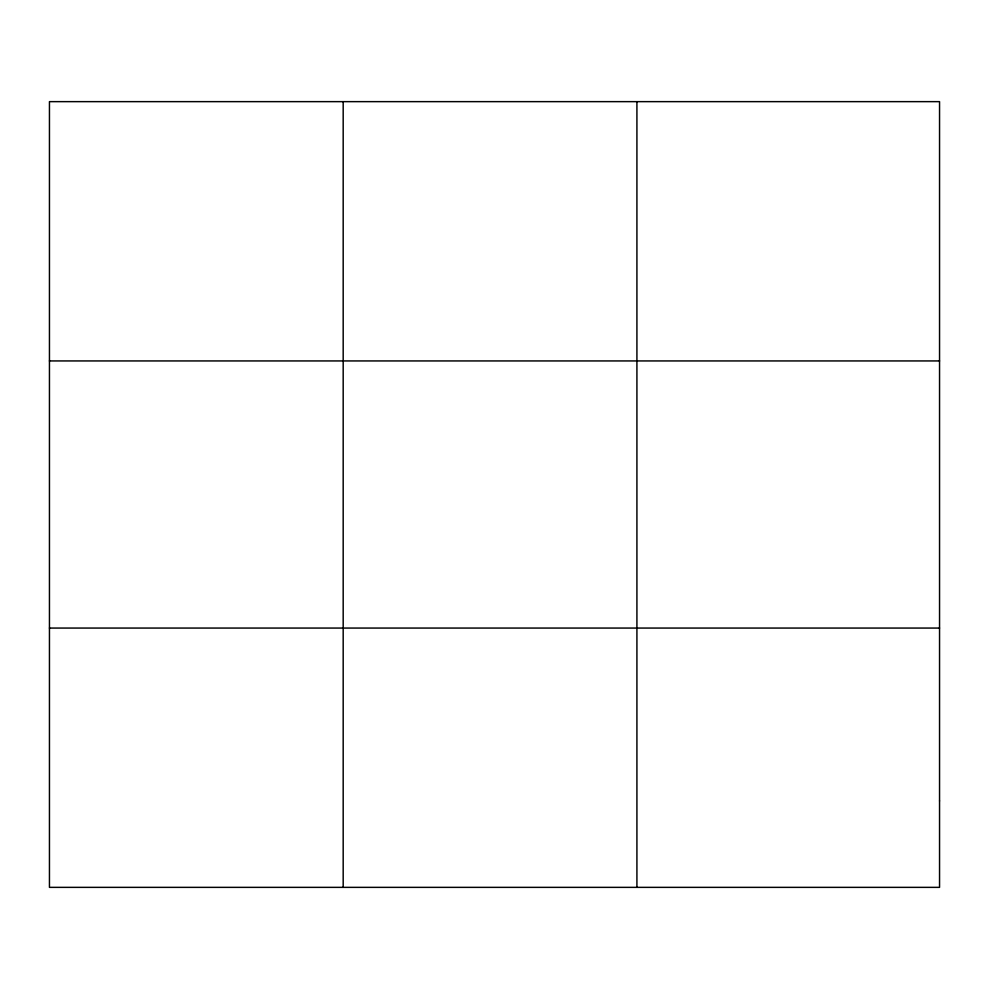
<?xml version="1.0" encoding="UTF-8"?>
<svg xmlns="http://www.w3.org/2000/svg" width="989" height="989" viewBox="0 0 989 989"><rect width="100%" height="100%" fill="white"/><g stroke="black" fill="none" stroke-linecap="round" stroke-linejoin="round"><path stroke-width="1.48" d="M343.183 887.356L343.183 101.644M636.916 887.356L636.916 101.644M49.45 360.936L939.55 360.936M49.45 628.064L939.55 628.064M939.55 800.929L939.55 887.356L49.45 887.356L49.45 101.644L939.55 101.644L939.55 800.929"/></g></svg>
